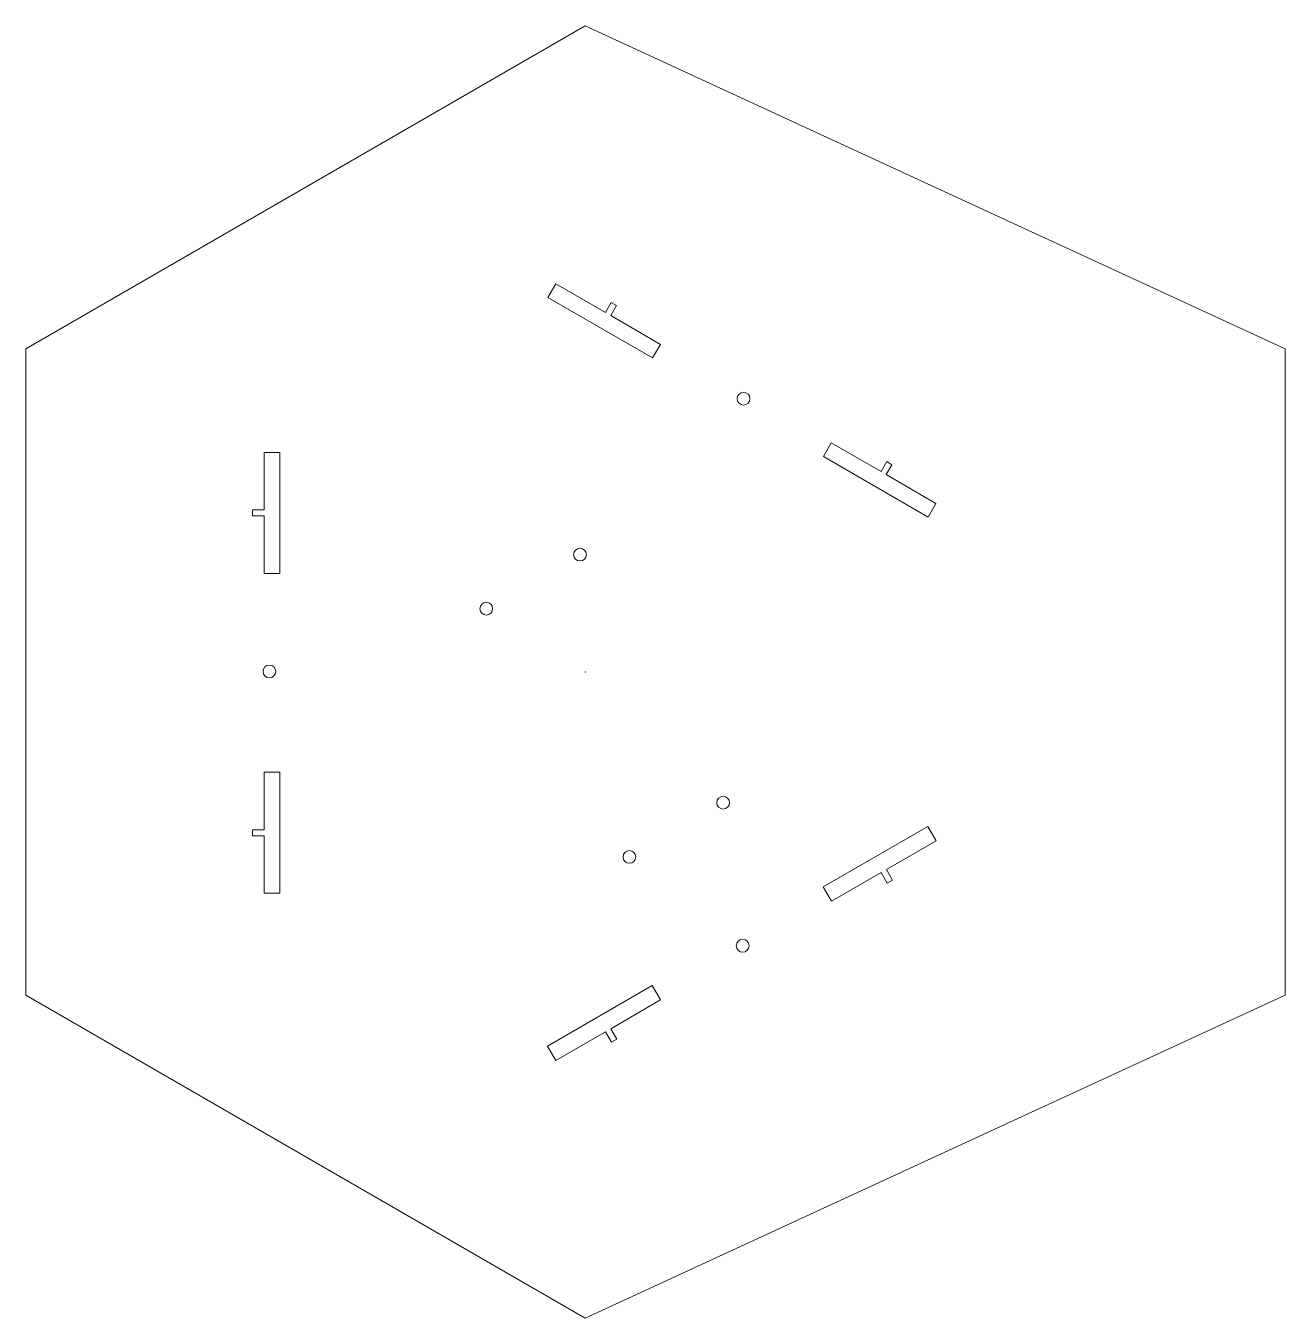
# Model space of a CAD drawing. Header units: centimetres. Extents: x 19.2 to 39, y 19.8 to 40.2.
import ezdxf

# ---------------------------------------------------------------- set-up
doc = ezdxf.new("R2010")
doc.units = ezdxf.units.CM
doc.layers.get('0').update_dxf_attribs({"linetype": 'CONTINUOUS', "lineweight": 13, "true_color": 0xffffff})

msp = doc.modelspace()

# ---------------------------------------------------------------- linework, layer by layer
for p, q in [((28, 40.15), (19.21, 35.075)), ((39, 35.075), (28, 40.15)), ((27.414, 35.883), (27.538, 36.097)), ((27.538, 36.097), (28.319, 35.646)), ((29.059, 34.933), (27.414, 35.883)), ((28.409, 35.803), (28.319, 35.646)), ((28.401, 35.599), (28.492, 35.755)), ((28.492, 35.755), (28.409, 35.803)), ((28.401, 35.599), (29.183, 35.147)), ((29.059, 34.933), (29.183, 35.147)), ((19.21, 35.075), (19.21, 24.925)), ((39, 24.925), (39, 35.075)), ((31.743, 33.384), (31.867, 33.599)), ((31.867, 33.599), (32.649, 33.148)), ((23.201, 33.449), (22.953, 33.449)), ((22.953, 32.547), (22.953, 33.449)), ((23.201, 33.449), (23.201, 31.549)), ((33.388, 32.434), (31.743, 33.384)), ((32.739, 33.304), (32.649, 33.148)), ((32.821, 33.256), (32.739, 33.304)), ((32.731, 33.1), (32.821, 33.256)), ((32.731, 33.1), (33.512, 32.649)), ((22.773, 32.547), (22.773, 32.452)), ((22.953, 32.547), (22.773, 32.547)), ((33.388, 32.434), (33.512, 32.649)), ((22.773, 32.452), (22.953, 32.452)), ((22.953, 31.549), (22.953, 32.452)), ((23.201, 31.549), (22.953, 31.549)), ((23.201, 28.425), (22.953, 28.425)), ((22.953, 27.522), (22.953, 28.425)), ((23.201, 28.425), (23.201, 26.525)), ((22.953, 27.522), (22.772, 27.522)), ((22.772, 27.522), (22.772, 27.427)), ((22.772, 27.427), (22.953, 27.427)), ((22.953, 26.525), (22.953, 27.427)), ((31.739, 26.624), (33.384, 27.574)), ((33.384, 27.574), (33.515, 27.348)), ((33.515, 27.348), (32.733, 26.897)), ((32.651, 26.849), (31.869, 26.398)), ((32.651, 26.849), (32.746, 26.685)), ((32.828, 26.732), (32.733, 26.897)), ((31.739, 26.624), (31.869, 26.398)), ((32.746, 26.685), (32.828, 26.732)), ((23.201, 26.525), (22.953, 26.525)), ((27.409, 24.124), (29.054, 25.074)), ((29.054, 25.074), (29.185, 24.848)), ((19.21, 24.925), (28, 19.85)), ((28, 19.85), (39, 24.925)), ((29.185, 24.848), (28.403, 24.397)), ((28.498, 24.232), (28.403, 24.397)), ((28.321, 24.349), (27.539, 23.898)), ((28.321, 24.349), (28.416, 24.185)), ((28.416, 24.185), (28.498, 24.232)), ((27.409, 24.124), (27.539, 23.898))]:
    msp.add_line(p, q)
for centre in [(30.488, 34.294), (27.918, 31.844), (26.445, 30.993), (23.038, 30.008), (30.168, 27.947), (28.695, 27.096), (30.475, 25.699)]:
    msp.add_circle(centre, 0.1)
at = {"color": 1, "true_color": 0xff0000}
msp.add_point((28, 30), dxfattribs=at)

doc.saveas('drawing.dxf')
